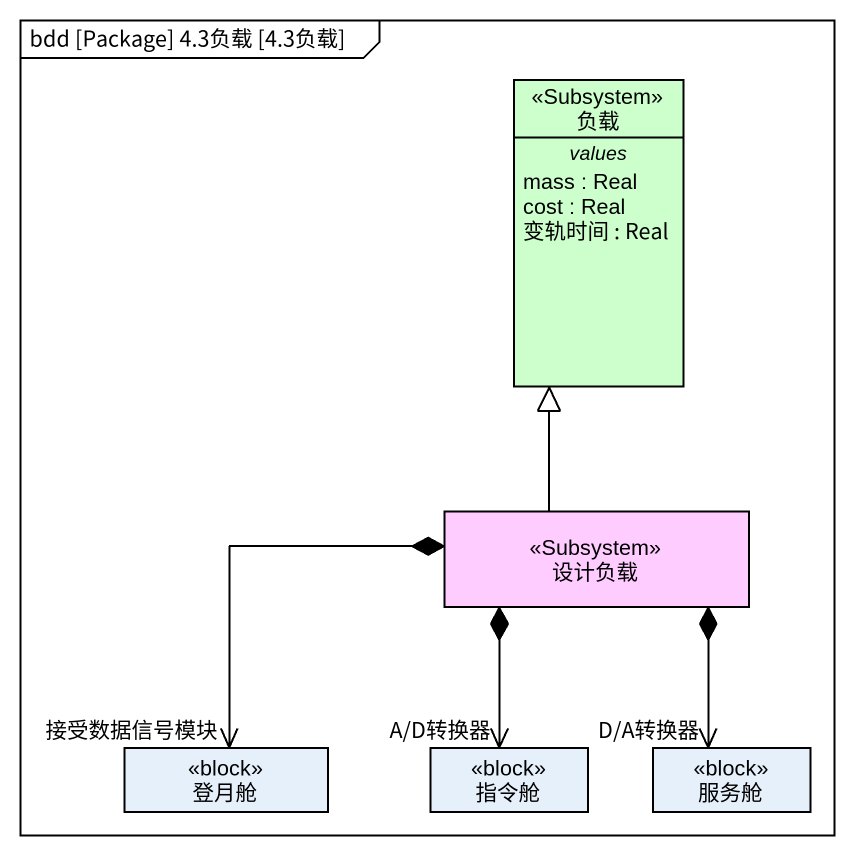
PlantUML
@startuml
mainframe bdd [Package] 4.3负载 [4.3负载]
hide circle
hide empty members
class 负载 <<Subsystem>> #CCFFCC {
  -- values --
  mass : Real
  cost : Real
  变轨时间 : Real
}
class 设计负载 <<Subsystem>> #FFCCFF
class 登月舱 <<block>>
class 指令舱 <<block>>
class 服务舱 <<block>>
设计负载 -up-|> 负载
设计负载 *-left-> "接受数据信号模块" 登月舱
设计负载 *--> "A/D转换器" 指令舱
设计负载 *--> "D/A转换器" 服务舱
@enduml
